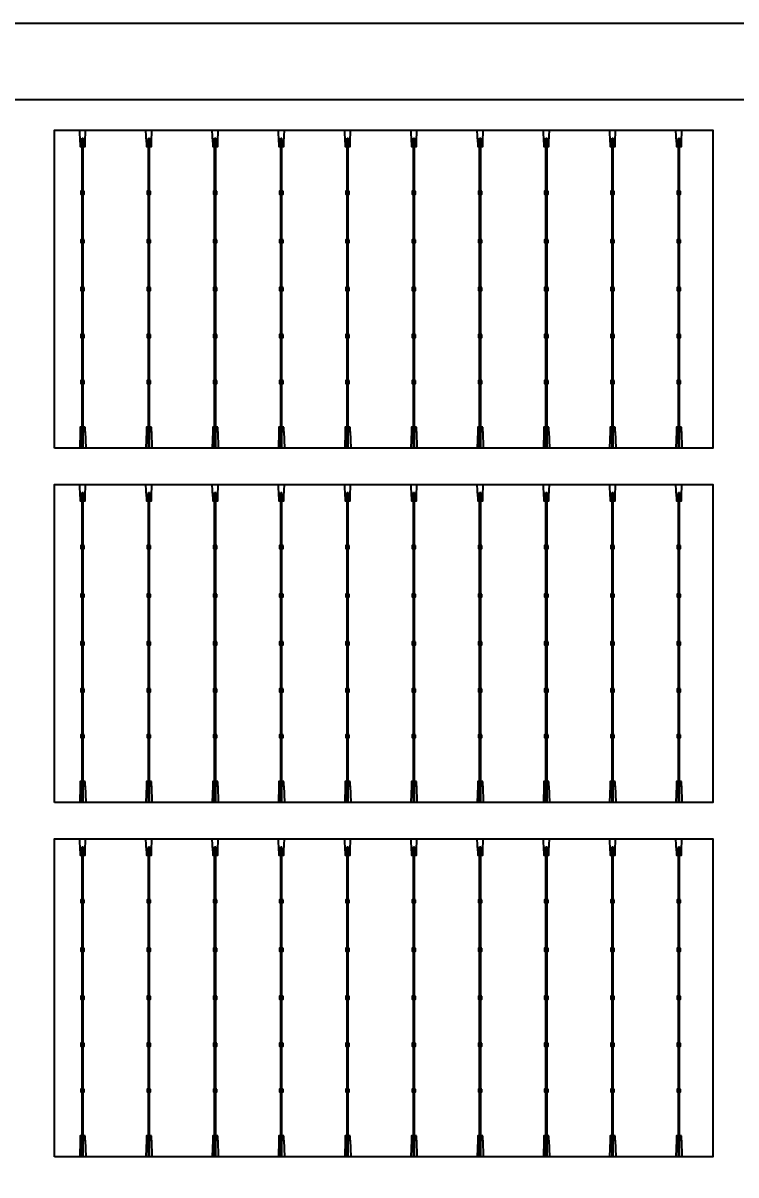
# Model space of a CAD drawing. Header units: millimetres. Extents: x 10297564 to 11610295, y -9287743 to -8409454.
# Drawn here: x 10426165 to 10428762, y -9077431 to -9073236 of the extents above; entities that cross this region are included whole.
import ezdxf

# ---------------------------------------------------------------- set-up
doc = ezdxf.new("R2010")
doc.units = ezdxf.units.MM
doc.header["$LTSCALE"] = 100
doc.layers.add('E1', color=1, linetype='Continuous')
doc.layers.add('Outline', color=5, linetype='Continuous', lineweight=25)
doc.styles.add('HL-S1', font='DotumChe.ttf')
doc.styles.add('MG', font='malgun.ttf')
doc.dimstyles.new('HL-100', dxfattribs={"dimscale": 100, "dimtxt": 3, "dimasz": 4, "dimexe": 2, "dimexo": 2, "dimgap": 1, "dimtad": 1, "dimdec": 0, "dimzin": 0, "dimlunit": 6, "dimtxsty": 'HL-S1', "dimblk": 'DOTSMALL', "dimcen": 4, "dimdle": 2, "dimclrd": 256, "dimclre": 256, "dimclrt": 4, "dimazin": 0, "dimtfac": 1, "dimtdec": 0, "dimtix": 1, "dimtmove": 2, "dimatfit": 3, "dimldrblk": 'DOTSMALL', "dimfxl": 1.5, "dimtolj": 1, "dimtzin": 0, "dimlwd": -1, "dimlwe": -1, "dimarcsym": 0})

# ---------------------------------------------------------------- blocks, each defined once
blk = doc.blocks.new('*D75')
at = {"layer": 'defpoints', "color": 0, "transparency": 16777216}
for p in [(10439230.2, -9073249.8), (10439230.2, -9073249.8), (10423426.7, -9107604.7)]:
    blk.add_point(p, dxfattribs=at)
at = {"layer": 'E1', "color": 1, "transparency": 16777216}
for p, q in [((10439593.6, -9073417), (10439593.6, -9073417)), ((10423593.8, -9107241.3), (10439063, -9073613.2)), ((10423790.1, -9107771.8), (10423790.1, -9107771.8))]:
    blk.add_line(p, q, dxfattribs=at)
for points in [[(10439002.4, -9073585.4), (10439123.6, -9073641.1), (10439230.2, -9073249.8)], [(10423533.3, -9107213.4), (10423654.4, -9107269.1), (10423426.7, -9107604.7)]]:
    blk.add_solid(points, dxfattribs=at)
at = {"layer": 'E1', "color": 7, "transparency": 16777216, "insert": (10430911.1, -9090235.3), "char_height": 500, "attachment_point": 5, "rotation": 65.2972, "style": 'MG'}
blk.add_mtext('\\A1;2711.1', dxfattribs=at)
blk = doc.blocks.new('_DotSmall')
at = {"color": 0, "linetype": 'ByBlock', "const_width": 0.5}
blk.add_lwpolyline([(-0.0625, 0, 1), (0.0625, 0, 1)], format="xyb", close=True, dxfattribs=at)

msp = doc.modelspace()

# ---------------------------------------------------------------- hatches: boundary and pattern name
at = {"true_color": 0x939598}
h = msp.add_hatch(color=252, dxfattribs=at)
h.dxf.hatch_style = 1
h.paths.add_polyline_path([(10426380.4, -9074784.1), (10426384.4, -9074784.1), (10426384.4, -9073655.7), (10426380.4, -9073655.7)])
h = msp.add_hatch(color=252, dxfattribs=at)
h.dxf.hatch_style = 1
h.paths.add_polyline_path([(10426621.7, -9074784.1), (10426625.7, -9074784.1), (10426625.7, -9073655.7), (10426621.7, -9073655.7)])
h = msp.add_hatch(color=252, dxfattribs=at)
h.dxf.hatch_style = 1
h.paths.add_polyline_path([(10426863, -9074784.1), (10426867, -9074784.1), (10426867, -9073655.7), (10426863, -9073655.7)])
h = msp.add_hatch(color=252, dxfattribs=at)
h.dxf.hatch_style = 1
h.paths.add_polyline_path([(10427104.3, -9074784.1), (10427108.3, -9074784.1), (10427108.3, -9073655.7), (10427104.3, -9073655.7)])
h = msp.add_hatch(color=252, dxfattribs=at)
h.dxf.hatch_style = 1
h.paths.add_polyline_path([(10427345.6, -9074784.1), (10427349.6, -9074784.1), (10427349.6, -9073655.7), (10427345.6, -9073655.7)])
h = msp.add_hatch(color=252, dxfattribs=at)
h.dxf.hatch_style = 1
h.paths.add_polyline_path([(10427586.9, -9074784.1), (10427590.9, -9074784.1), (10427590.9, -9073655.7), (10427586.9, -9073655.7)])
h = msp.add_hatch(color=252, dxfattribs=at)
h.dxf.hatch_style = 1
h.paths.add_polyline_path([(10427828.2, -9074784.1), (10427832.2, -9074784.1), (10427832.2, -9073655.7), (10427828.2, -9073655.7)])
h = msp.add_hatch(color=252, dxfattribs=at)
h.dxf.hatch_style = 1
h.paths.add_polyline_path([(10428069.5, -9074784.1), (10428073.6, -9074784.1), (10428073.6, -9073655.7), (10428069.5, -9073655.7)])
h = msp.add_hatch(color=252, dxfattribs=at)
h.dxf.hatch_style = 1
h.paths.add_polyline_path([(10428310.8, -9074784.1), (10428314.9, -9074784.1), (10428314.9, -9073655.7), (10428310.8, -9073655.7)])
h = msp.add_hatch(color=252, dxfattribs=at)
h.dxf.hatch_style = 1
h.paths.add_polyline_path([(10428552.1, -9074784.1), (10428556.2, -9074784.1), (10428556.2, -9073655.7), (10428552.1, -9073655.7)])
h = msp.add_hatch(color=252, dxfattribs=at)
h.dxf.hatch_style = 1
h.paths.add_polyline_path([(10426380.4, -9076074.4), (10426384.4, -9076074.4), (10426384.4, -9074946), (10426380.4, -9074946)])
h = msp.add_hatch(color=252, dxfattribs=at)
h.dxf.hatch_style = 1
h.paths.add_polyline_path([(10426621.7, -9076074.4), (10426625.7, -9076074.4), (10426625.7, -9074946), (10426621.7, -9074946)])
h = msp.add_hatch(color=252, dxfattribs=at)
h.dxf.hatch_style = 1
h.paths.add_polyline_path([(10426863, -9076074.4), (10426867, -9076074.4), (10426867, -9074946), (10426863, -9074946)])
h = msp.add_hatch(color=252, dxfattribs=at)
h.dxf.hatch_style = 1
h.paths.add_polyline_path([(10427104.3, -9076074.4), (10427108.3, -9076074.4), (10427108.3, -9074946), (10427104.3, -9074946)])
h = msp.add_hatch(color=252, dxfattribs=at)
h.dxf.hatch_style = 1
h.paths.add_polyline_path([(10427345.6, -9076074.4), (10427349.6, -9076074.4), (10427349.6, -9074946), (10427345.6, -9074946)])
h = msp.add_hatch(color=252, dxfattribs=at)
h.dxf.hatch_style = 1
h.paths.add_polyline_path([(10427586.9, -9076074.4), (10427590.9, -9076074.4), (10427590.9, -9074946), (10427586.9, -9074946)])
h = msp.add_hatch(color=252, dxfattribs=at)
h.dxf.hatch_style = 1
h.paths.add_polyline_path([(10427828.2, -9076074.4), (10427832.2, -9076074.4), (10427832.2, -9074946), (10427828.2, -9074946)])
h = msp.add_hatch(color=252, dxfattribs=at)
h.dxf.hatch_style = 1
h.paths.add_polyline_path([(10428069.5, -9076074.4), (10428073.6, -9076074.4), (10428073.6, -9074946), (10428069.5, -9074946)])
h = msp.add_hatch(color=252, dxfattribs=at)
h.dxf.hatch_style = 1
h.paths.add_polyline_path([(10428310.8, -9076074.4), (10428314.9, -9076074.4), (10428314.9, -9074946), (10428310.8, -9074946)])
h = msp.add_hatch(color=252, dxfattribs=at)
h.dxf.hatch_style = 1
h.paths.add_polyline_path([(10428552.1, -9076074.4), (10428556.2, -9076074.4), (10428556.2, -9074946), (10428552.1, -9074946)])
h = msp.add_hatch(color=252, dxfattribs=at)
h.dxf.hatch_style = 1
h.paths.add_polyline_path([(10426380.4, -9077364.6), (10426384.4, -9077364.6), (10426384.4, -9076236.2), (10426380.4, -9076236.2)])
h = msp.add_hatch(color=252, dxfattribs=at)
h.dxf.hatch_style = 1
h.paths.add_polyline_path([(10426621.7, -9077364.6), (10426625.7, -9077364.6), (10426625.7, -9076236.2), (10426621.7, -9076236.2)])
h = msp.add_hatch(color=252, dxfattribs=at)
h.dxf.hatch_style = 1
h.paths.add_polyline_path([(10426863, -9077364.6), (10426867, -9077364.6), (10426867, -9076236.2), (10426863, -9076236.2)])
h = msp.add_hatch(color=252, dxfattribs=at)
h.dxf.hatch_style = 1
h.paths.add_polyline_path([(10427104.3, -9077364.6), (10427108.3, -9077364.6), (10427108.3, -9076236.2), (10427104.3, -9076236.2)])
h = msp.add_hatch(color=252, dxfattribs=at)
h.dxf.hatch_style = 1
h.paths.add_polyline_path([(10427345.6, -9077364.6), (10427349.6, -9077364.6), (10427349.6, -9076236.2), (10427345.6, -9076236.2)])
h = msp.add_hatch(color=252, dxfattribs=at)
h.dxf.hatch_style = 1
h.paths.add_polyline_path([(10427586.9, -9077364.6), (10427590.9, -9077364.6), (10427590.9, -9076236.2), (10427586.9, -9076236.2)])
h = msp.add_hatch(color=252, dxfattribs=at)
h.dxf.hatch_style = 1
h.paths.add_polyline_path([(10427828.2, -9077364.6), (10427832.2, -9077364.6), (10427832.2, -9076236.2), (10427828.2, -9076236.2)])
h = msp.add_hatch(color=252, dxfattribs=at)
h.dxf.hatch_style = 1
h.paths.add_polyline_path([(10428069.5, -9077364.6), (10428073.6, -9077364.6), (10428073.6, -9076236.2), (10428069.5, -9076236.2)])
h = msp.add_hatch(color=252, dxfattribs=at)
h.dxf.hatch_style = 1
h.paths.add_polyline_path([(10428310.8, -9077364.6), (10428314.9, -9077364.6), (10428314.9, -9076236.2), (10428310.8, -9076236.2)])
h = msp.add_hatch(color=252, dxfattribs=at)
h.dxf.hatch_style = 1
h.paths.add_polyline_path([(10428552.1, -9077364.6), (10428556.2, -9077364.6), (10428556.2, -9076236.2), (10428552.1, -9076236.2)])

# ---------------------------------------------------------------- linework, layer by layer
for p, q in [((10423426.7, -9073235.9), (10439230.2, -9073235.9)), ((10423705.6, -9073514.9), (10438951.2, -9073514.9)), ((10426373.3, -9073669.7), (10426371.6, -9073626.4)), ((10426391.5, -9073669.7), (10426393.1, -9073626.4)), ((10426614.6, -9073669.7), (10426612.9, -9073626.4)), ((10426632.8, -9073669.7), (10426634.4, -9073626.4)), ((10426855.9, -9073669.7), (10426854.2, -9073626.4)), ((10426874.1, -9073669.7), (10426875.8, -9073626.4)), ((10427097.2, -9073669.7), (10427095.5, -9073626.4)), ((10427115.4, -9073669.7), (10427117.1, -9073626.4)), ((10427338.5, -9073669.7), (10427336.9, -9073626.4)), ((10427356.7, -9073669.7), (10427358.4, -9073626.4)), ((10427579.9, -9073669.7), (10427578.2, -9073626.4)), ((10427598, -9073669.7), (10427599.7, -9073626.4)), ((10427821.2, -9073669.7), (10427819.5, -9073626.4)), ((10427839.3, -9073669.7), (10427841, -9073626.4)), ((10428062.5, -9073669.7), (10428060.8, -9073626.4)), ((10428080.6, -9073669.7), (10428082.3, -9073626.4)), ((10428303.8, -9073669.7), (10428302.1, -9073626.4)), ((10428321.9, -9073669.7), (10428323.6, -9073626.4)), ((10428545.1, -9073669.7), (10428543.4, -9073626.4)), ((10428563.2, -9073669.7), (10428564.9, -9073626.4)), ((10426380.4, -9074784.1), (10426380.4, -9073655.7)), ((10426380.4, -9073655.7), (10426384.4, -9073655.7)), ((10426384.4, -9074784.1), (10426384.4, -9073655.7)), ((10426621.7, -9074784.1), (10426621.7, -9073655.7)), ((10426621.7, -9073655.7), (10426625.7, -9073655.7)), ((10426625.7, -9074784.1), (10426625.7, -9073655.7)), ((10426863, -9074784.1), (10426863, -9073655.7)), ((10426863, -9073655.7), (10426867, -9073655.7)), ((10426867, -9074784.1), (10426867, -9073655.7)), ((10427104.3, -9074784.1), (10427104.3, -9073655.7)), ((10427104.3, -9073655.7), (10427108.3, -9073655.7)), ((10427108.3, -9074784.1), (10427108.3, -9073655.7)), ((10427345.6, -9074784.1), (10427345.6, -9073655.7)), ((10427345.6, -9073655.7), (10427349.6, -9073655.7)), ((10427349.6, -9074784.1), (10427349.6, -9073655.7)), ((10427586.9, -9074784.1), (10427586.9, -9073655.7)), ((10427586.9, -9073655.7), (10427590.9, -9073655.7)), ((10427590.9, -9074784.1), (10427590.9, -9073655.7)), ((10427828.2, -9074784.1), (10427828.2, -9073655.7)), ((10427828.2, -9073655.7), (10427832.2, -9073655.7)), ((10427832.2, -9074784.1), (10427832.2, -9073655.7)), ((10428069.5, -9074784.1), (10428069.5, -9073655.7)), ((10428069.5, -9073655.7), (10428073.6, -9073655.7)), ((10428073.6, -9074784.1), (10428073.6, -9073655.7)), ((10428310.8, -9074784.1), (10428310.8, -9073655.7)), ((10428310.8, -9073655.7), (10428314.9, -9073655.7)), ((10428314.9, -9074784.1), (10428314.9, -9073655.7)), ((10428552.1, -9074784.1), (10428552.1, -9073655.7)), ((10428552.1, -9073655.7), (10428556.2, -9073655.7)), ((10428556.2, -9074784.1), (10428556.2, -9073655.7)), ((10426382, -9073848.2), (10426382, -9073685.7)), ((10426382.8, -9073848.2), (10426382.8, -9073685.7)), ((10426623.3, -9073848.2), (10426623.3, -9073685.7)), ((10426624.1, -9073848.2), (10426624.1, -9073685.7)), ((10426864.6, -9073848.2), (10426864.6, -9073685.7)), ((10426865.4, -9073848.2), (10426865.4, -9073685.7)), ((10427105.9, -9073848.2), (10427105.9, -9073685.7)), ((10427106.7, -9073848.2), (10427106.7, -9073685.7)), ((10427347.2, -9073848.2), (10427347.2, -9073685.7)), ((10427348, -9073848.2), (10427348, -9073685.7)), ((10427588.5, -9073848.2), (10427588.5, -9073685.7)), ((10427589.3, -9073848.2), (10427589.3, -9073685.7)), ((10427829.8, -9073848.2), (10427829.8, -9073685.7)), ((10427830.6, -9073848.2), (10427830.6, -9073685.7)), ((10428071.1, -9073848.2), (10428071.1, -9073685.7)), ((10428071.9, -9073848.2), (10428071.9, -9073685.7)), ((10428312.4, -9073848.2), (10428312.4, -9073685.7)), ((10428313.3, -9073848.2), (10428313.3, -9073685.7)), ((10428553.7, -9073848.2), (10428553.7, -9073685.7)), ((10428554.6, -9073848.2), (10428554.6, -9073685.7)), ((10426382, -9074199.2), (10426382, -9073858.7)), ((10426382.8, -9074199.2), (10426382.8, -9073858.7)), ((10426623.3, -9074199.2), (10426623.3, -9073858.7)), ((10426624.1, -9074199.2), (10426624.1, -9073858.7)), ((10426864.6, -9074199.2), (10426864.6, -9073858.7)), ((10426865.4, -9074199.2), (10426865.4, -9073858.7)), ((10427105.9, -9074199.2), (10427105.9, -9073858.7)), ((10427106.7, -9074199.2), (10427106.7, -9073858.7)), ((10427347.2, -9074199.2), (10427347.2, -9073858.7)), ((10427348, -9074199.2), (10427348, -9073858.7)), ((10427588.5, -9074199.2), (10427588.5, -9073858.7)), ((10427589.3, -9074199.2), (10427589.3, -9073858.7)), ((10427829.8, -9074199.2), (10427829.8, -9073858.7)), ((10427830.6, -9074199.2), (10427830.6, -9073858.7)), ((10428071.1, -9074199.2), (10428071.1, -9073858.7)), ((10428071.9, -9074199.2), (10428071.9, -9073858.7)), ((10428312.4, -9074199.2), (10428312.4, -9073858.7)), ((10428313.3, -9074199.2), (10428313.3, -9073858.7)), ((10428553.7, -9074025.1), (10428553.7, -9073858.7)), ((10428554.6, -9074025.1), (10428554.6, -9073858.7)), ((10428553.7, -9074199.2), (10428553.7, -9074035.6)), ((10428554.6, -9074199.2), (10428554.6, -9074035.6)), ((10426382, -9074723.2), (10426382, -9074209.6)), ((10426382.8, -9074723.2), (10426382.8, -9074209.6)), ((10426623.3, -9074723.2), (10426623.3, -9074209.6)), ((10426624.1, -9074723.2), (10426624.1, -9074209.6)), ((10426864.6, -9074723.2), (10426864.6, -9074209.6)), ((10426865.4, -9074723.2), (10426865.4, -9074209.6)), ((10427105.9, -9074723.2), (10427105.9, -9074209.6)), ((10427106.7, -9074723.2), (10427106.7, -9074209.6)), ((10427347.2, -9074723.2), (10427347.2, -9074209.6)), ((10427348, -9074723.2), (10427348, -9074209.6)), ((10427588.5, -9074723.2), (10427588.5, -9074209.6)), ((10427589.3, -9074723.2), (10427589.3, -9074209.6)), ((10427829.8, -9074723.2), (10427829.8, -9074209.6)), ((10427830.6, -9074723.2), (10427830.6, -9074209.6)), ((10428071.1, -9074723.2), (10428071.1, -9074209.6)), ((10428071.9, -9074723.2), (10428071.9, -9074209.6)), ((10428312.4, -9074370.5), (10428312.4, -9074209.6)), ((10428313.3, -9074370.5), (10428313.3, -9074209.6)), ((10428553.7, -9074370.5), (10428553.7, -9074209.6)), ((10428554.6, -9074370.5), (10428554.6, -9074209.6)), ((10428312.4, -9074723.2), (10428312.4, -9074380.9)), ((10428313.3, -9074723.2), (10428313.3, -9074380.9)), ((10428553.7, -9074723.2), (10428553.7, -9074380.9)), ((10428554.6, -9074723.2), (10428554.6, -9074380.9)), ((10426373.3, -9074723.9), (10426371.4, -9074784.1)), ((10426391.5, -9074723.9), (10426393.4, -9074784.1)), ((10426614.6, -9074723.9), (10426612.7, -9074784.1)), ((10426632.8, -9074723.9), (10426634.7, -9074784.1)), ((10426855.9, -9074723.9), (10426854, -9074784.1)), ((10426874.1, -9074723.9), (10426876, -9074784.1)), ((10427097.2, -9074723.9), (10427095.3, -9074784.1)), ((10427115.4, -9074723.9), (10427117.3, -9074784.1)), ((10427338.5, -9074723.9), (10427336.6, -9074784.1)), ((10427356.7, -9074723.9), (10427358.6, -9074784.1)), ((10427579.9, -9074723.9), (10427577.9, -9074784.1)), ((10427598, -9074723.9), (10427599.9, -9074784.1)), ((10427821.2, -9074723.9), (10427819.2, -9074784.1)), ((10427839.3, -9074723.9), (10427841.3, -9074784.1)), ((10428062.5, -9074723.9), (10428060.5, -9074784.1)), ((10428080.6, -9074723.9), (10428082.6, -9074784.1)), ((10428303.8, -9074723.9), (10428301.8, -9074784.1)), ((10428321.9, -9074723.9), (10428323.9, -9074784.1)), ((10428545.1, -9074723.9), (10428543.1, -9074784.1)), ((10428563.2, -9074723.9), (10428565.2, -9074784.1)), ((10426373.3, -9074959.9), (10426371.6, -9074916.6)), ((10426391.5, -9074959.9), (10426393.1, -9074916.6)), ((10426614.6, -9074959.9), (10426612.9, -9074916.6)), ((10426632.8, -9074959.9), (10426634.4, -9074916.6)), ((10426855.9, -9074959.9), (10426854.2, -9074916.6)), ((10426874.1, -9074959.9), (10426875.8, -9074916.6)), ((10427097.2, -9074959.9), (10427095.5, -9074916.6)), ((10427115.4, -9074959.9), (10427117.1, -9074916.6)), ((10427338.5, -9074959.9), (10427336.9, -9074916.6)), ((10427356.7, -9074959.9), (10427358.4, -9074916.6)), ((10427579.9, -9074959.9), (10427578.2, -9074916.6)), ((10427598, -9074959.9), (10427599.7, -9074916.6)), ((10427821.2, -9074959.9), (10427819.5, -9074916.6)), ((10427839.3, -9074959.9), (10427841, -9074916.6)), ((10428062.5, -9074959.9), (10428060.8, -9074916.6)), ((10428080.6, -9074959.9), (10428082.3, -9074916.6)), ((10428303.8, -9074959.9), (10428302.1, -9074916.6)), ((10428321.9, -9074959.9), (10428323.6, -9074916.6)), ((10428545.1, -9074959.9), (10428543.4, -9074916.6)), ((10428563.2, -9074959.9), (10428564.9, -9074916.6)), ((10426380.4, -9076074.4), (10426380.4, -9074946)), ((10426380.4, -9074946), (10426384.4, -9074946)), ((10426382, -9075138.5), (10426382, -9074976)), ((10426382.8, -9075138.5), (10426382.8, -9074976)), ((10426384.4, -9076074.4), (10426384.4, -9074946)), ((10426621.7, -9076074.4), (10426621.7, -9074946)), ((10426621.7, -9074946), (10426625.7, -9074946)), ((10426623.3, -9075138.5), (10426623.3, -9074976)), ((10426624.1, -9075138.5), (10426624.1, -9074976)), ((10426625.7, -9076074.4), (10426625.7, -9074946)), ((10426863, -9076074.4), (10426863, -9074946)), ((10426863, -9074946), (10426867, -9074946)), ((10426864.6, -9075138.5), (10426864.6, -9074976)), ((10426865.4, -9075138.5), (10426865.4, -9074976)), ((10426867, -9076074.4), (10426867, -9074946)), ((10427104.3, -9076074.4), (10427104.3, -9074946)), ((10427104.3, -9074946), (10427108.3, -9074946)), ((10427105.9, -9075138.5), (10427105.9, -9074976)), ((10427106.7, -9075138.5), (10427106.7, -9074976)), ((10427108.3, -9076074.4), (10427108.3, -9074946)), ((10427345.6, -9076074.4), (10427345.6, -9074946)), ((10427345.6, -9074946), (10427349.6, -9074946)), ((10427347.2, -9075138.5), (10427347.2, -9074976)), ((10427348, -9075138.5), (10427348, -9074976)), ((10427349.6, -9076074.4), (10427349.6, -9074946)), ((10427586.9, -9076074.4), (10427586.9, -9074946)), ((10427586.9, -9074946), (10427590.9, -9074946)), ((10427588.5, -9075138.5), (10427588.5, -9074976)), ((10427589.3, -9075138.5), (10427589.3, -9074976)), ((10427590.9, -9076074.4), (10427590.9, -9074946)), ((10427828.2, -9076074.4), (10427828.2, -9074946)), ((10427828.2, -9074946), (10427832.2, -9074946)), ((10427829.8, -9075138.5), (10427829.8, -9074976)), ((10427830.6, -9075138.5), (10427830.6, -9074976)), ((10427832.2, -9076074.4), (10427832.2, -9074946)), ((10428069.5, -9076074.4), (10428069.5, -9074946)), ((10428069.5, -9074946), (10428073.6, -9074946)), ((10428071.1, -9075138.5), (10428071.1, -9074976)), ((10428071.9, -9075138.5), (10428071.9, -9074976)), ((10428073.6, -9076074.4), (10428073.6, -9074946)), ((10428310.8, -9076074.4), (10428310.8, -9074946)), ((10428310.8, -9074946), (10428314.9, -9074946)), ((10428312.4, -9075138.5), (10428312.4, -9074976)), ((10428313.3, -9075138.5), (10428313.3, -9074976)), ((10428314.9, -9076074.4), (10428314.9, -9074946)), ((10428552.1, -9076074.4), (10428552.1, -9074946)), ((10428552.1, -9074946), (10428556.2, -9074946)), ((10428553.7, -9075138.5), (10428553.7, -9074976)), ((10428554.6, -9075138.5), (10428554.6, -9074976)), ((10428556.2, -9076074.4), (10428556.2, -9074946)), ((10426382, -9075489.4), (10426382, -9075148.9)), ((10426382.8, -9075489.4), (10426382.8, -9075148.9)), ((10426623.3, -9075489.4), (10426623.3, -9075148.9)), ((10426624.1, -9075489.4), (10426624.1, -9075148.9)), ((10426864.6, -9075489.4), (10426864.6, -9075148.9)), ((10426865.4, -9075489.4), (10426865.4, -9075148.9)), ((10427105.9, -9075489.4), (10427105.9, -9075148.9)), ((10427106.7, -9075489.4), (10427106.7, -9075148.9)), ((10427347.2, -9075489.4), (10427347.2, -9075148.9)), ((10427348, -9075489.4), (10427348, -9075148.9)), ((10427588.5, -9075489.4), (10427588.5, -9075148.9)), ((10427589.3, -9075489.4), (10427589.3, -9075148.9)), ((10427829.8, -9075489.4), (10427829.8, -9075148.9)), ((10427830.6, -9075489.4), (10427830.6, -9075148.9)), ((10428071.1, -9075489.4), (10428071.1, -9075148.9)), ((10428071.9, -9075489.4), (10428071.9, -9075148.9)), ((10428312.4, -9075489.4), (10428312.4, -9075148.9)), ((10428313.3, -9075489.4), (10428313.3, -9075148.9)), ((10428553.7, -9075315.3), (10428553.7, -9075148.9)), ((10428554.6, -9075315.3), (10428554.6, -9075148.9)), ((10428553.7, -9075489.4), (10428553.7, -9075325.8)), ((10428554.6, -9075489.4), (10428554.6, -9075325.8)), ((10426382, -9076013.4), (10426382, -9075499.9)), ((10426382.8, -9076013.4), (10426382.8, -9075499.9)), ((10426623.3, -9076013.4), (10426623.3, -9075499.9)), ((10426624.1, -9076013.4), (10426624.1, -9075499.9)), ((10426864.6, -9076013.4), (10426864.6, -9075499.9)), ((10426865.4, -9076013.4), (10426865.4, -9075499.9)), ((10427105.9, -9076013.4), (10427105.9, -9075499.9)), ((10427106.7, -9076013.4), (10427106.7, -9075499.9)), ((10427347.2, -9076013.4), (10427347.2, -9075499.9)), ((10427348, -9076013.4), (10427348, -9075499.9)), ((10427588.5, -9076013.4), (10427588.5, -9075499.9)), ((10427589.3, -9076013.4), (10427589.3, -9075499.9)), ((10427829.8, -9076013.4), (10427829.8, -9075499.9)), ((10427830.6, -9076013.4), (10427830.6, -9075499.9)), ((10428071.1, -9076013.4), (10428071.1, -9075499.9)), ((10428071.9, -9076013.4), (10428071.9, -9075499.9)), ((10428312.4, -9075660.7), (10428312.4, -9075499.9)), ((10428313.3, -9075660.7), (10428313.3, -9075499.9)), ((10428553.7, -9075660.7), (10428553.7, -9075499.9)), ((10428554.6, -9075660.7), (10428554.6, -9075499.9)), ((10428312.4, -9076013.4), (10428312.4, -9075671.1)), ((10428313.3, -9076013.4), (10428313.3, -9075671.1)), ((10428553.7, -9076013.4), (10428553.7, -9075671.1)), ((10428554.6, -9076013.4), (10428554.6, -9075671.1)), ((10426373.3, -9076014.1), (10426371.4, -9076074.4)), ((10426391.5, -9076014.1), (10426393.4, -9076074.4)), ((10426614.6, -9076014.1), (10426612.7, -9076074.4)), ((10426632.8, -9076014.1), (10426634.7, -9076074.4)), ((10426855.9, -9076014.1), (10426854, -9076074.4)), ((10426874.1, -9076014.1), (10426876, -9076074.4)), ((10427097.2, -9076014.1), (10427095.3, -9076074.4)), ((10427115.4, -9076014.1), (10427117.3, -9076074.4)), ((10427338.5, -9076014.1), (10427336.6, -9076074.4)), ((10427356.7, -9076014.1), (10427358.6, -9076074.4)), ((10427579.9, -9076014.1), (10427577.9, -9076074.4)), ((10427598, -9076014.1), (10427599.9, -9076074.4)), ((10427821.2, -9076014.1), (10427819.2, -9076074.4)), ((10427839.3, -9076014.1), (10427841.3, -9076074.4)), ((10428062.5, -9076014.1), (10428060.5, -9076074.4)), ((10428080.6, -9076014.1), (10428082.6, -9076074.4)), ((10428303.8, -9076014.1), (10428301.8, -9076074.4)), ((10428321.9, -9076014.1), (10428323.9, -9076074.4)), ((10428545.1, -9076014.1), (10428543.1, -9076074.4)), ((10428563.2, -9076014.1), (10428565.2, -9076074.4)), ((10426373.3, -9076250.1), (10426371.6, -9076206.9)), ((10426380.4, -9077364.6), (10426380.4, -9076236.2)), ((10426380.4, -9076236.2), (10426384.4, -9076236.2)), ((10426384.4, -9077364.6), (10426384.4, -9076236.2)), ((10426391.5, -9076250.1), (10426393.1, -9076206.9)), ((10426614.6, -9076250.1), (10426612.9, -9076206.9)), ((10426621.7, -9077364.6), (10426621.7, -9076236.2)), ((10426621.7, -9076236.2), (10426625.7, -9076236.2)), ((10426625.7, -9077364.6), (10426625.7, -9076236.2)), ((10426632.8, -9076250.1), (10426634.4, -9076206.9)), ((10426855.9, -9076250.1), (10426854.2, -9076206.9)), ((10426863, -9077364.6), (10426863, -9076236.2)), ((10426863, -9076236.2), (10426867, -9076236.2)), ((10426867, -9077364.6), (10426867, -9076236.2)), ((10426874.1, -9076250.1), (10426875.8, -9076206.9)), ((10427097.2, -9076250.1), (10427095.5, -9076206.9)), ((10427104.3, -9077364.6), (10427104.3, -9076236.2)), ((10427104.3, -9076236.2), (10427108.3, -9076236.2)), ((10427108.3, -9077364.6), (10427108.3, -9076236.2)), ((10427115.4, -9076250.1), (10427117.1, -9076206.9)), ((10427338.5, -9076250.1), (10427336.9, -9076206.9)), ((10427345.6, -9077364.6), (10427345.6, -9076236.2)), ((10427345.6, -9076236.2), (10427349.6, -9076236.2)), ((10427349.6, -9077364.6), (10427349.6, -9076236.2)), ((10427356.7, -9076250.1), (10427358.4, -9076206.9)), ((10427579.9, -9076250.1), (10427578.2, -9076206.9)), ((10427586.9, -9077364.6), (10427586.9, -9076236.2)), ((10427586.9, -9076236.2), (10427590.9, -9076236.2)), ((10427590.9, -9077364.6), (10427590.9, -9076236.2)), ((10427598, -9076250.1), (10427599.7, -9076206.9)), ((10427821.2, -9076250.1), (10427819.5, -9076206.9)), ((10427828.2, -9077364.6), (10427828.2, -9076236.2)), ((10427828.2, -9076236.2), (10427832.2, -9076236.2)), ((10427832.2, -9077364.6), (10427832.2, -9076236.2)), ((10427839.3, -9076250.1), (10427841, -9076206.9)), ((10428062.5, -9076250.1), (10428060.8, -9076206.9)), ((10428069.5, -9077364.6), (10428069.5, -9076236.2)), ((10428069.5, -9076236.2), (10428073.6, -9076236.2)), ((10428073.6, -9077364.6), (10428073.6, -9076236.2)), ((10428080.6, -9076250.1), (10428082.3, -9076206.9)), ((10428303.8, -9076250.1), (10428302.1, -9076206.9)), ((10428310.8, -9077364.6), (10428310.8, -9076236.2)), ((10428310.8, -9076236.2), (10428314.9, -9076236.2)), ((10428314.9, -9077364.6), (10428314.9, -9076236.2)), ((10428321.9, -9076250.1), (10428323.6, -9076206.9)), ((10428545.1, -9076250.1), (10428543.4, -9076206.9)), ((10428552.1, -9077364.6), (10428552.1, -9076236.2)), ((10428552.1, -9076236.2), (10428556.2, -9076236.2)), ((10428556.2, -9077364.6), (10428556.2, -9076236.2)), ((10428563.2, -9076250.1), (10428564.9, -9076206.9)), ((10426382, -9076428.7), (10426382, -9076266.2)), ((10426382.8, -9076428.7), (10426382.8, -9076266.2)), ((10426623.3, -9076428.7), (10426623.3, -9076266.2)), ((10426624.1, -9076428.7), (10426624.1, -9076266.2)), ((10426864.6, -9076428.7), (10426864.6, -9076266.2)), ((10426865.4, -9076428.7), (10426865.4, -9076266.2)), ((10427105.9, -9076428.7), (10427105.9, -9076266.2)), ((10427106.7, -9076428.7), (10427106.7, -9076266.2)), ((10427347.2, -9076428.7), (10427347.2, -9076266.2)), ((10427348, -9076428.7), (10427348, -9076266.2)), ((10427588.5, -9076428.7), (10427588.5, -9076266.2)), ((10427589.3, -9076428.7), (10427589.3, -9076266.2)), ((10427829.8, -9076428.7), (10427829.8, -9076266.2)), ((10427830.6, -9076428.7), (10427830.6, -9076266.2)), ((10428071.1, -9076428.7), (10428071.1, -9076266.2)), ((10428071.9, -9076428.7), (10428071.9, -9076266.2)), ((10428312.4, -9076428.7), (10428312.4, -9076266.2)), ((10428313.3, -9076428.7), (10428313.3, -9076266.2)), ((10428553.7, -9076428.7), (10428553.7, -9076266.2)), ((10428554.6, -9076428.7), (10428554.6, -9076266.2)), ((10426382, -9076779.6), (10426382, -9076439.1)), ((10426382.8, -9076779.6), (10426382.8, -9076439.1)), ((10426623.3, -9076779.6), (10426623.3, -9076439.1)), ((10426624.1, -9076779.6), (10426624.1, -9076439.1)), ((10426864.6, -9076779.6), (10426864.6, -9076439.1)), ((10426865.4, -9076779.6), (10426865.4, -9076439.1)), ((10427105.9, -9076779.6), (10427105.9, -9076439.1)), ((10427106.7, -9076779.6), (10427106.7, -9076439.1)), ((10427347.2, -9076779.6), (10427347.2, -9076439.1)), ((10427348, -9076779.6), (10427348, -9076439.1)), ((10427588.5, -9076779.6), (10427588.5, -9076439.1)), ((10427589.3, -9076779.6), (10427589.3, -9076439.1)), ((10427829.8, -9076779.6), (10427829.8, -9076439.1)), ((10427830.6, -9076779.6), (10427830.6, -9076439.1)), ((10428071.1, -9076779.6), (10428071.1, -9076439.1)), ((10428071.9, -9076779.6), (10428071.9, -9076439.1)), ((10428312.4, -9076779.6), (10428312.4, -9076439.1)), ((10428313.3, -9076779.6), (10428313.3, -9076439.1)), ((10428553.7, -9076605.5), (10428553.7, -9076439.1)), ((10428554.6, -9076605.5), (10428554.6, -9076439.1)), ((10428553.7, -9076779.6), (10428553.7, -9076616)), ((10428554.6, -9076779.6), (10428554.6, -9076616)), ((10426382, -9077303.7), (10426382, -9076790.1)), ((10426382.8, -9077303.7), (10426382.8, -9076790.1)), ((10426623.3, -9077303.7), (10426623.3, -9076790.1)), ((10426624.1, -9077303.7), (10426624.1, -9076790.1)), ((10426864.6, -9077303.7), (10426864.6, -9076790.1)), ((10426865.4, -9077303.7), (10426865.4, -9076790.1)), ((10427105.9, -9077303.7), (10427105.9, -9076790.1)), ((10427106.7, -9077303.7), (10427106.7, -9076790.1)), ((10427347.2, -9077303.7), (10427347.2, -9076790.1)), ((10427348, -9077303.7), (10427348, -9076790.1)), ((10427588.5, -9077303.7), (10427588.5, -9076790.1)), ((10427589.3, -9077303.7), (10427589.3, -9076790.1)), ((10427829.8, -9077303.7), (10427829.8, -9076790.1)), ((10427830.6, -9077303.7), (10427830.6, -9076790.1)), ((10428071.1, -9077303.7), (10428071.1, -9076790.1)), ((10428071.9, -9077303.7), (10428071.9, -9076790.1)), ((10428312.4, -9076950.9), (10428312.4, -9076790.1)), ((10428313.3, -9076950.9), (10428313.3, -9076790.1)), ((10428553.7, -9076950.9), (10428553.7, -9076790.1)), ((10428554.6, -9076950.9), (10428554.6, -9076790.1)), ((10428312.4, -9077303.7), (10428312.4, -9076961.4)), ((10428313.3, -9077303.7), (10428313.3, -9076961.4)), ((10428553.7, -9077303.7), (10428553.7, -9076961.4)), ((10428554.6, -9077303.7), (10428554.6, -9076961.4)), ((10426373.3, -9077304.4), (10426371.4, -9077364.6)), ((10426391.5, -9077304.4), (10426393.4, -9077364.6)), ((10426614.6, -9077304.4), (10426612.7, -9077364.6)), ((10426632.8, -9077304.4), (10426634.7, -9077364.6)), ((10426855.9, -9077304.4), (10426854, -9077364.6)), ((10426874.1, -9077304.4), (10426876, -9077364.6)), ((10427097.2, -9077304.4), (10427095.3, -9077364.6)), ((10427115.4, -9077304.4), (10427117.3, -9077364.6)), ((10427338.5, -9077304.4), (10427336.6, -9077364.6)), ((10427356.7, -9077304.4), (10427358.6, -9077364.6)), ((10427579.9, -9077304.4), (10427577.9, -9077364.6)), ((10427598, -9077304.4), (10427599.9, -9077364.6)), ((10427821.2, -9077304.4), (10427819.2, -9077364.6)), ((10427839.3, -9077304.4), (10427841.3, -9077364.6)), ((10428062.5, -9077304.4), (10428060.5, -9077364.6)), ((10428080.6, -9077304.4), (10428082.6, -9077364.6)), ((10428303.8, -9077304.4), (10428301.8, -9077364.6)), ((10428321.9, -9077304.4), (10428323.9, -9077364.6)), ((10428545.1, -9077304.4), (10428543.1, -9077364.6)), ((10428563.2, -9077304.4), (10428565.2, -9077364.6))]:
    msp.add_line(p, q)
at = {"color": 4}
for points in [[(10426391.5, -9073669.7), (10426373.3, -9073669.7), (10426373.3, -9073685.7), (10426391.5, -9073685.7)], [(10426632.8, -9073669.7), (10426614.6, -9073669.7), (10426614.6, -9073685.7), (10426632.8, -9073685.7)], [(10426874.1, -9073669.7), (10426855.9, -9073669.7), (10426855.9, -9073685.7), (10426874.1, -9073685.7)], [(10427115.4, -9073669.7), (10427097.2, -9073669.7), (10427097.2, -9073685.7), (10427115.4, -9073685.7)], [(10427356.7, -9073669.7), (10427338.5, -9073669.7), (10427338.5, -9073685.7), (10427356.7, -9073685.7)], [(10427598, -9073669.7), (10427579.9, -9073669.7), (10427579.9, -9073685.7), (10427598, -9073685.7)], [(10427839.3, -9073669.7), (10427821.2, -9073669.7), (10427821.2, -9073685.7), (10427839.3, -9073685.7)], [(10428080.6, -9073669.7), (10428062.5, -9073669.7), (10428062.5, -9073685.7), (10428080.6, -9073685.7)], [(10428321.9, -9073669.7), (10428303.8, -9073669.7), (10428303.8, -9073685.7), (10428321.9, -9073685.7)], [(10428563.2, -9073669.7), (10428545.1, -9073669.7), (10428545.1, -9073685.7), (10428563.2, -9073685.7)], [(10426388.3, -9073848.2), (10426375.8, -9073848.2), (10426375.8, -9073858.7), (10426388.3, -9073858.7)], [(10426629.6, -9073848.2), (10426617.1, -9073848.2), (10426617.1, -9073858.7), (10426629.6, -9073858.7)], [(10426870.9, -9073848.2), (10426858.4, -9073848.2), (10426858.4, -9073858.7), (10426870.9, -9073858.7)], [(10427112.2, -9073848.2), (10427099.7, -9073848.2), (10427099.7, -9073858.7), (10427112.2, -9073858.7)], [(10427353.5, -9073848.2), (10427341, -9073848.2), (10427341, -9073858.7), (10427353.5, -9073858.7)], [(10427594.8, -9073848.2), (10427582.3, -9073848.2), (10427582.3, -9073858.7), (10427594.8, -9073858.7)], [(10427836.2, -9073848.2), (10427823.6, -9073848.2), (10427823.6, -9073858.7), (10427836.2, -9073858.7)], [(10428077.5, -9073848.2), (10428064.9, -9073848.2), (10428064.9, -9073858.7), (10428077.5, -9073858.7)], [(10428318.8, -9073848.2), (10428306.2, -9073848.2), (10428306.2, -9073858.7), (10428318.8, -9073858.7)], [(10428560.1, -9073848.2), (10428547.5, -9073848.2), (10428547.5, -9073858.7), (10428560.1, -9073858.7)], [(10426388.3, -9074025.1), (10426375.8, -9074025.1), (10426375.8, -9074035.6), (10426388.3, -9074035.6)], [(10426629.6, -9074025.1), (10426617.1, -9074025.1), (10426617.1, -9074035.6), (10426629.6, -9074035.6)], [(10426870.9, -9074025.1), (10426858.4, -9074025.1), (10426858.4, -9074035.6), (10426870.9, -9074035.6)], [(10427112.2, -9074025.1), (10427099.7, -9074025.1), (10427099.7, -9074035.6), (10427112.2, -9074035.6)], [(10427353.5, -9074025.1), (10427341, -9074025.1), (10427341, -9074035.6), (10427353.5, -9074035.6)], [(10427594.8, -9074025.1), (10427582.3, -9074025.1), (10427582.3, -9074035.6), (10427594.8, -9074035.6)], [(10427836.2, -9074025.1), (10427823.6, -9074025.1), (10427823.6, -9074035.6), (10427836.2, -9074035.6)], [(10428077.5, -9074025.1), (10428064.9, -9074025.1), (10428064.9, -9074035.6), (10428077.5, -9074035.6)], [(10428318.8, -9074025.1), (10428306.2, -9074025.1), (10428306.2, -9074035.6), (10428318.8, -9074035.6)], [(10428560.1, -9074025.1), (10428547.5, -9074025.1), (10428547.5, -9074035.6), (10428560.1, -9074035.6)], [(10426388.3, -9074199.2), (10426375.8, -9074199.2), (10426375.8, -9074209.6), (10426388.3, -9074209.6)], [(10426629.6, -9074199.2), (10426617.1, -9074199.2), (10426617.1, -9074209.6), (10426629.6, -9074209.6)], [(10426870.9, -9074199.2), (10426858.4, -9074199.2), (10426858.4, -9074209.6), (10426870.9, -9074209.6)], [(10427112.2, -9074199.2), (10427099.7, -9074199.2), (10427099.7, -9074209.6), (10427112.2, -9074209.6)], [(10427353.5, -9074199.2), (10427341, -9074199.2), (10427341, -9074209.6), (10427353.5, -9074209.6)], [(10427594.8, -9074199.2), (10427582.3, -9074199.2), (10427582.3, -9074209.6), (10427594.8, -9074209.6)], [(10427836.2, -9074199.2), (10427823.6, -9074199.2), (10427823.6, -9074209.6), (10427836.2, -9074209.6)], [(10428077.5, -9074199.2), (10428064.9, -9074199.2), (10428064.9, -9074209.6), (10428077.5, -9074209.6)], [(10428318.8, -9074199.2), (10428306.2, -9074199.2), (10428306.2, -9074209.6), (10428318.8, -9074209.6)], [(10428560.1, -9074199.2), (10428547.5, -9074199.2), (10428547.5, -9074209.6), (10428560.1, -9074209.6)], [(10426388.3, -9074370.5), (10426375.8, -9074370.5), (10426375.8, -9074380.9), (10426388.3, -9074380.9)], [(10426629.6, -9074370.5), (10426617.1, -9074370.5), (10426617.1, -9074380.9), (10426629.6, -9074380.9)], [(10426870.9, -9074370.5), (10426858.4, -9074370.5), (10426858.4, -9074380.9), (10426870.9, -9074380.9)], [(10427112.2, -9074370.5), (10427099.7, -9074370.5), (10427099.7, -9074380.9), (10427112.2, -9074380.9)], [(10427353.5, -9074370.5), (10427341, -9074370.5), (10427341, -9074380.9), (10427353.5, -9074380.9)], [(10427594.8, -9074370.5), (10427582.3, -9074370.5), (10427582.3, -9074380.9), (10427594.8, -9074380.9)], [(10427836.2, -9074370.5), (10427823.6, -9074370.5), (10427823.6, -9074380.9), (10427836.2, -9074380.9)], [(10428077.5, -9074370.5), (10428064.9, -9074370.5), (10428064.9, -9074380.9), (10428077.5, -9074380.9)], [(10428318.8, -9074370.5), (10428306.2, -9074370.5), (10428306.2, -9074380.9), (10428318.8, -9074380.9)], [(10428560.1, -9074370.5), (10428547.5, -9074370.5), (10428547.5, -9074380.9), (10428560.1, -9074380.9)], [(10426388.3, -9074537.6), (10426375.8, -9074537.6), (10426375.8, -9074548), (10426388.3, -9074548)], [(10426629.6, -9074537.6), (10426617.1, -9074537.6), (10426617.1, -9074548), (10426629.6, -9074548)], [(10426870.9, -9074537.6), (10426858.4, -9074537.6), (10426858.4, -9074548), (10426870.9, -9074548)], [(10427112.2, -9074537.6), (10427099.7, -9074537.6), (10427099.7, -9074548), (10427112.2, -9074548)], [(10427353.5, -9074537.6), (10427341, -9074537.6), (10427341, -9074548), (10427353.5, -9074548)], [(10427594.8, -9074537.6), (10427582.3, -9074537.6), (10427582.3, -9074548), (10427594.8, -9074548)], [(10427836.2, -9074537.6), (10427823.6, -9074537.6), (10427823.6, -9074548), (10427836.2, -9074548)], [(10428077.5, -9074537.6), (10428064.9, -9074537.6), (10428064.9, -9074548), (10428077.5, -9074548)], [(10428318.8, -9074537.6), (10428306.2, -9074537.6), (10428306.2, -9074548), (10428318.8, -9074548)], [(10428560.1, -9074537.6), (10428547.5, -9074537.6), (10428547.5, -9074548), (10428560.1, -9074548)], [(10426391.5, -9074707.9), (10426373.3, -9074707.9), (10426373.3, -9074723.9), (10426391.5, -9074723.9)], [(10426632.8, -9074707.9), (10426614.6, -9074707.9), (10426614.6, -9074723.9), (10426632.8, -9074723.9)], [(10426874.1, -9074707.9), (10426855.9, -9074707.9), (10426855.9, -9074723.9), (10426874.1, -9074723.9)], [(10427115.4, -9074707.9), (10427097.2, -9074707.9), (10427097.2, -9074723.9), (10427115.4, -9074723.9)], [(10427356.7, -9074707.9), (10427338.5, -9074707.9), (10427338.5, -9074723.9), (10427356.7, -9074723.9)], [(10427598, -9074707.9), (10427579.9, -9074707.9), (10427579.9, -9074723.9), (10427598, -9074723.9)], [(10427839.3, -9074707.9), (10427821.2, -9074707.9), (10427821.2, -9074723.9), (10427839.3, -9074723.9)], [(10428080.6, -9074707.9), (10428062.5, -9074707.9), (10428062.5, -9074723.9), (10428080.6, -9074723.9)], [(10428321.9, -9074707.9), (10428303.8, -9074707.9), (10428303.8, -9074723.9), (10428321.9, -9074723.9)], [(10428563.2, -9074707.9), (10428545.1, -9074707.9), (10428545.1, -9074723.9), (10428563.2, -9074723.9)], [(10426391.5, -9074959.9), (10426373.3, -9074959.9), (10426373.3, -9074976), (10426391.5, -9074976)], [(10426632.8, -9074959.9), (10426614.6, -9074959.9), (10426614.6, -9074976), (10426632.8, -9074976)], [(10426874.1, -9074959.9), (10426855.9, -9074959.9), (10426855.9, -9074976), (10426874.1, -9074976)], [(10427115.4, -9074959.9), (10427097.2, -9074959.9), (10427097.2, -9074976), (10427115.4, -9074976)], [(10427356.7, -9074959.9), (10427338.5, -9074959.9), (10427338.5, -9074976), (10427356.7, -9074976)], [(10427598, -9074959.9), (10427579.9, -9074959.9), (10427579.9, -9074976), (10427598, -9074976)], [(10427839.3, -9074959.9), (10427821.2, -9074959.9), (10427821.2, -9074976), (10427839.3, -9074976)], [(10428080.6, -9074959.9), (10428062.5, -9074959.9), (10428062.5, -9074976), (10428080.6, -9074976)], [(10428321.9, -9074959.9), (10428303.8, -9074959.9), (10428303.8, -9074976), (10428321.9, -9074976)], [(10428563.2, -9074959.9), (10428545.1, -9074959.9), (10428545.1, -9074976), (10428563.2, -9074976)], [(10426388.3, -9075138.5), (10426375.8, -9075138.5), (10426375.8, -9075148.9), (10426388.3, -9075148.9)], [(10426629.6, -9075138.5), (10426617.1, -9075138.5), (10426617.1, -9075148.9), (10426629.6, -9075148.9)], [(10426870.9, -9075138.5), (10426858.4, -9075138.5), (10426858.4, -9075148.9), (10426870.9, -9075148.9)], [(10427112.2, -9075138.5), (10427099.7, -9075138.5), (10427099.7, -9075148.9), (10427112.2, -9075148.9)], [(10427353.5, -9075138.5), (10427341, -9075138.5), (10427341, -9075148.9), (10427353.5, -9075148.9)], [(10427594.8, -9075138.5), (10427582.3, -9075138.5), (10427582.3, -9075148.9), (10427594.8, -9075148.9)], [(10427836.2, -9075138.5), (10427823.6, -9075138.5), (10427823.6, -9075148.9), (10427836.2, -9075148.9)], [(10428077.5, -9075138.5), (10428064.9, -9075138.5), (10428064.9, -9075148.9), (10428077.5, -9075148.9)], [(10428318.8, -9075138.5), (10428306.2, -9075138.5), (10428306.2, -9075148.9), (10428318.8, -9075148.9)], [(10428560.1, -9075138.5), (10428547.5, -9075138.5), (10428547.5, -9075148.9), (10428560.1, -9075148.9)], [(10426388.3, -9075315.3), (10426375.8, -9075315.3), (10426375.8, -9075325.8), (10426388.3, -9075325.8)], [(10426629.6, -9075315.3), (10426617.1, -9075315.3), (10426617.1, -9075325.8), (10426629.6, -9075325.8)], [(10426870.9, -9075315.3), (10426858.4, -9075315.3), (10426858.4, -9075325.8), (10426870.9, -9075325.8)], [(10427112.2, -9075315.3), (10427099.7, -9075315.3), (10427099.7, -9075325.8), (10427112.2, -9075325.8)], [(10427353.5, -9075315.3), (10427341, -9075315.3), (10427341, -9075325.8), (10427353.5, -9075325.8)], [(10427594.8, -9075315.3), (10427582.3, -9075315.3), (10427582.3, -9075325.8), (10427594.8, -9075325.8)], [(10427836.2, -9075315.3), (10427823.6, -9075315.3), (10427823.6, -9075325.8), (10427836.2, -9075325.8)], [(10428077.5, -9075315.3), (10428064.9, -9075315.3), (10428064.9, -9075325.8), (10428077.5, -9075325.8)], [(10428318.8, -9075315.3), (10428306.2, -9075315.3), (10428306.2, -9075325.8), (10428318.8, -9075325.8)], [(10428560.1, -9075315.3), (10428547.5, -9075315.3), (10428547.5, -9075325.8), (10428560.1, -9075325.8)], [(10426388.3, -9075489.4), (10426375.8, -9075489.4), (10426375.8, -9075499.9), (10426388.3, -9075499.9)], [(10426629.6, -9075489.4), (10426617.1, -9075489.4), (10426617.1, -9075499.9), (10426629.6, -9075499.9)], [(10426870.9, -9075489.4), (10426858.4, -9075489.4), (10426858.4, -9075499.9), (10426870.9, -9075499.9)], [(10427112.2, -9075489.4), (10427099.7, -9075489.4), (10427099.7, -9075499.9), (10427112.2, -9075499.9)], [(10427353.5, -9075489.4), (10427341, -9075489.4), (10427341, -9075499.9), (10427353.5, -9075499.9)], [(10427594.8, -9075489.4), (10427582.3, -9075489.4), (10427582.3, -9075499.9), (10427594.8, -9075499.9)], [(10427836.2, -9075489.4), (10427823.6, -9075489.4), (10427823.6, -9075499.9), (10427836.2, -9075499.9)], [(10428077.5, -9075489.4), (10428064.9, -9075489.4), (10428064.9, -9075499.9), (10428077.5, -9075499.9)], [(10428318.8, -9075489.4), (10428306.2, -9075489.4), (10428306.2, -9075499.9), (10428318.8, -9075499.9)], [(10428560.1, -9075489.4), (10428547.5, -9075489.4), (10428547.5, -9075499.9), (10428560.1, -9075499.9)], [(10426388.3, -9075660.7), (10426375.8, -9075660.7), (10426375.8, -9075671.1), (10426388.3, -9075671.1)], [(10426629.6, -9075660.7), (10426617.1, -9075660.7), (10426617.1, -9075671.1), (10426629.6, -9075671.1)], [(10426870.9, -9075660.7), (10426858.4, -9075660.7), (10426858.4, -9075671.1), (10426870.9, -9075671.1)], [(10427112.2, -9075660.7), (10427099.7, -9075660.7), (10427099.7, -9075671.1), (10427112.2, -9075671.1)], [(10427353.5, -9075660.7), (10427341, -9075660.7), (10427341, -9075671.1), (10427353.5, -9075671.1)], [(10427594.8, -9075660.7), (10427582.3, -9075660.7), (10427582.3, -9075671.1), (10427594.8, -9075671.1)], [(10427836.2, -9075660.7), (10427823.6, -9075660.7), (10427823.6, -9075671.1), (10427836.2, -9075671.1)], [(10428077.5, -9075660.7), (10428064.9, -9075660.7), (10428064.9, -9075671.1), (10428077.5, -9075671.1)], [(10428318.8, -9075660.7), (10428306.2, -9075660.7), (10428306.2, -9075671.1), (10428318.8, -9075671.1)], [(10428560.1, -9075660.7), (10428547.5, -9075660.7), (10428547.5, -9075671.1), (10428560.1, -9075671.1)], [(10426388.3, -9075827.8), (10426375.8, -9075827.8), (10426375.8, -9075838.2), (10426388.3, -9075838.2)], [(10426629.6, -9075827.8), (10426617.1, -9075827.8), (10426617.1, -9075838.2), (10426629.6, -9075838.2)], [(10426870.9, -9075827.8), (10426858.4, -9075827.8), (10426858.4, -9075838.2), (10426870.9, -9075838.2)], [(10427112.2, -9075827.8), (10427099.7, -9075827.8), (10427099.7, -9075838.2), (10427112.2, -9075838.2)], [(10427353.5, -9075827.8), (10427341, -9075827.8), (10427341, -9075838.2), (10427353.5, -9075838.2)], [(10427594.8, -9075827.8), (10427582.3, -9075827.8), (10427582.3, -9075838.2), (10427594.8, -9075838.2)], [(10427836.2, -9075827.8), (10427823.6, -9075827.8), (10427823.6, -9075838.2), (10427836.2, -9075838.2)], [(10428077.5, -9075827.8), (10428064.9, -9075827.8), (10428064.9, -9075838.2), (10428077.5, -9075838.2)], [(10428318.8, -9075827.8), (10428306.2, -9075827.8), (10428306.2, -9075838.2), (10428318.8, -9075838.2)], [(10428560.1, -9075827.8), (10428547.5, -9075827.8), (10428547.5, -9075838.2), (10428560.1, -9075838.2)], [(10426391.5, -9075998.1), (10426373.3, -9075998.1), (10426373.3, -9076014.1), (10426391.5, -9076014.1)], [(10426632.8, -9075998.1), (10426614.6, -9075998.1), (10426614.6, -9076014.1), (10426632.8, -9076014.1)], [(10426874.1, -9075998.1), (10426855.9, -9075998.1), (10426855.9, -9076014.1), (10426874.1, -9076014.1)], [(10427115.4, -9075998.1), (10427097.2, -9075998.1), (10427097.2, -9076014.1), (10427115.4, -9076014.1)], [(10427356.7, -9075998.1), (10427338.5, -9075998.1), (10427338.5, -9076014.1), (10427356.7, -9076014.1)], [(10427598, -9075998.1), (10427579.9, -9075998.1), (10427579.9, -9076014.1), (10427598, -9076014.1)], [(10427839.3, -9075998.1), (10427821.2, -9075998.1), (10427821.2, -9076014.1), (10427839.3, -9076014.1)], [(10428080.6, -9075998.1), (10428062.5, -9075998.1), (10428062.5, -9076014.1), (10428080.6, -9076014.1)], [(10428321.9, -9075998.1), (10428303.8, -9075998.1), (10428303.8, -9076014.1), (10428321.9, -9076014.1)], [(10428563.2, -9075998.1), (10428545.1, -9075998.1), (10428545.1, -9076014.1), (10428563.2, -9076014.1)], [(10426391.5, -9076250.1), (10426373.3, -9076250.1), (10426373.3, -9076266.2), (10426391.5, -9076266.2)], [(10426632.8, -9076250.1), (10426614.6, -9076250.1), (10426614.6, -9076266.2), (10426632.8, -9076266.2)], [(10426874.1, -9076250.1), (10426855.9, -9076250.1), (10426855.9, -9076266.2), (10426874.1, -9076266.2)], [(10427115.4, -9076250.1), (10427097.2, -9076250.1), (10427097.2, -9076266.2), (10427115.4, -9076266.2)], [(10427356.7, -9076250.1), (10427338.5, -9076250.1), (10427338.5, -9076266.2), (10427356.7, -9076266.2)], [(10427598, -9076250.1), (10427579.9, -9076250.1), (10427579.9, -9076266.2), (10427598, -9076266.2)], [(10427839.3, -9076250.1), (10427821.2, -9076250.1), (10427821.2, -9076266.2), (10427839.3, -9076266.2)], [(10428080.6, -9076250.1), (10428062.5, -9076250.1), (10428062.5, -9076266.2), (10428080.6, -9076266.2)], [(10428321.9, -9076250.1), (10428303.8, -9076250.1), (10428303.8, -9076266.2), (10428321.9, -9076266.2)], [(10428563.2, -9076250.1), (10428545.1, -9076250.1), (10428545.1, -9076266.2), (10428563.2, -9076266.2)], [(10426388.3, -9076428.7), (10426375.8, -9076428.7), (10426375.8, -9076439.1), (10426388.3, -9076439.1)], [(10426629.6, -9076428.7), (10426617.1, -9076428.7), (10426617.1, -9076439.1), (10426629.6, -9076439.1)], [(10426870.9, -9076428.7), (10426858.4, -9076428.7), (10426858.4, -9076439.1), (10426870.9, -9076439.1)], [(10427112.2, -9076428.7), (10427099.7, -9076428.7), (10427099.7, -9076439.1), (10427112.2, -9076439.1)], [(10427353.5, -9076428.7), (10427341, -9076428.7), (10427341, -9076439.1), (10427353.5, -9076439.1)], [(10427594.8, -9076428.7), (10427582.3, -9076428.7), (10427582.3, -9076439.1), (10427594.8, -9076439.1)], [(10427836.2, -9076428.7), (10427823.6, -9076428.7), (10427823.6, -9076439.1), (10427836.2, -9076439.1)], [(10428077.5, -9076428.7), (10428064.9, -9076428.7), (10428064.9, -9076439.1), (10428077.5, -9076439.1)], [(10428318.8, -9076428.7), (10428306.2, -9076428.7), (10428306.2, -9076439.1), (10428318.8, -9076439.1)], [(10428560.1, -9076428.7), (10428547.5, -9076428.7), (10428547.5, -9076439.1), (10428560.1, -9076439.1)], [(10426388.3, -9076605.5), (10426375.8, -9076605.5), (10426375.8, -9076616), (10426388.3, -9076616)], [(10426629.6, -9076605.5), (10426617.1, -9076605.5), (10426617.1, -9076616), (10426629.6, -9076616)], [(10426870.9, -9076605.5), (10426858.4, -9076605.5), (10426858.4, -9076616), (10426870.9, -9076616)], [(10427112.2, -9076605.5), (10427099.7, -9076605.5), (10427099.7, -9076616), (10427112.2, -9076616)], [(10427353.5, -9076605.5), (10427341, -9076605.5), (10427341, -9076616), (10427353.5, -9076616)], [(10427594.8, -9076605.5), (10427582.3, -9076605.5), (10427582.3, -9076616), (10427594.8, -9076616)], [(10427836.2, -9076605.5), (10427823.6, -9076605.5), (10427823.6, -9076616), (10427836.2, -9076616)], [(10428077.5, -9076605.5), (10428064.9, -9076605.5), (10428064.9, -9076616), (10428077.5, -9076616)], [(10428318.8, -9076605.5), (10428306.2, -9076605.5), (10428306.2, -9076616), (10428318.8, -9076616)], [(10428560.1, -9076605.5), (10428547.5, -9076605.5), (10428547.5, -9076616), (10428560.1, -9076616)], [(10426388.3, -9076779.6), (10426375.8, -9076779.6), (10426375.8, -9076790.1), (10426388.3, -9076790.1)], [(10426629.6, -9076779.6), (10426617.1, -9076779.6), (10426617.1, -9076790.1), (10426629.6, -9076790.1)], [(10426870.9, -9076779.6), (10426858.4, -9076779.6), (10426858.4, -9076790.1), (10426870.9, -9076790.1)], [(10427112.2, -9076779.6), (10427099.7, -9076779.6), (10427099.7, -9076790.1), (10427112.2, -9076790.1)], [(10427353.5, -9076779.6), (10427341, -9076779.6), (10427341, -9076790.1), (10427353.5, -9076790.1)], [(10427594.8, -9076779.6), (10427582.3, -9076779.6), (10427582.3, -9076790.1), (10427594.8, -9076790.1)], [(10427836.2, -9076779.6), (10427823.6, -9076779.6), (10427823.6, -9076790.1), (10427836.2, -9076790.1)], [(10428077.5, -9076779.6), (10428064.9, -9076779.6), (10428064.9, -9076790.1), (10428077.5, -9076790.1)], [(10428318.8, -9076779.6), (10428306.2, -9076779.6), (10428306.2, -9076790.1), (10428318.8, -9076790.1)], [(10428560.1, -9076779.6), (10428547.5, -9076779.6), (10428547.5, -9076790.1), (10428560.1, -9076790.1)], [(10426388.3, -9076950.9), (10426375.8, -9076950.9), (10426375.8, -9076961.4), (10426388.3, -9076961.4)], [(10426629.6, -9076950.9), (10426617.1, -9076950.9), (10426617.1, -9076961.4), (10426629.6, -9076961.4)], [(10426870.9, -9076950.9), (10426858.4, -9076950.9), (10426858.4, -9076961.4), (10426870.9, -9076961.4)], [(10427112.2, -9076950.9), (10427099.7, -9076950.9), (10427099.7, -9076961.4), (10427112.2, -9076961.4)], [(10427353.5, -9076950.9), (10427341, -9076950.9), (10427341, -9076961.4), (10427353.5, -9076961.4)], [(10427594.8, -9076950.9), (10427582.3, -9076950.9), (10427582.3, -9076961.4), (10427594.8, -9076961.4)], [(10427836.2, -9076950.9), (10427823.6, -9076950.9), (10427823.6, -9076961.4), (10427836.2, -9076961.4)], [(10428077.5, -9076950.9), (10428064.9, -9076950.9), (10428064.9, -9076961.4), (10428077.5, -9076961.4)], [(10428318.8, -9076950.9), (10428306.2, -9076950.9), (10428306.2, -9076961.4), (10428318.8, -9076961.4)], [(10428560.1, -9076950.9), (10428547.5, -9076950.9), (10428547.5, -9076961.4), (10428560.1, -9076961.4)], [(10426388.3, -9077118), (10426375.8, -9077118), (10426375.8, -9077128.5), (10426388.3, -9077128.5)], [(10426629.6, -9077118), (10426617.1, -9077118), (10426617.1, -9077128.5), (10426629.6, -9077128.5)], [(10426870.9, -9077118), (10426858.4, -9077118), (10426858.4, -9077128.5), (10426870.9, -9077128.5)], [(10427112.2, -9077118), (10427099.7, -9077118), (10427099.7, -9077128.5), (10427112.2, -9077128.5)], [(10427353.5, -9077118), (10427341, -9077118), (10427341, -9077128.5), (10427353.5, -9077128.5)], [(10427594.8, -9077118), (10427582.3, -9077118), (10427582.3, -9077128.5), (10427594.8, -9077128.5)], [(10427836.2, -9077118), (10427823.6, -9077118), (10427823.6, -9077128.5), (10427836.2, -9077128.5)], [(10428077.5, -9077118), (10428064.9, -9077118), (10428064.9, -9077128.5), (10428077.5, -9077128.5)], [(10428318.8, -9077118), (10428306.2, -9077118), (10428306.2, -9077128.5), (10428318.8, -9077128.5)], [(10428560.1, -9077118), (10428547.5, -9077118), (10428547.5, -9077128.5), (10428560.1, -9077128.5)], [(10426391.5, -9077288.3), (10426373.3, -9077288.3), (10426373.3, -9077304.4), (10426391.5, -9077304.4)], [(10426632.8, -9077288.3), (10426614.6, -9077288.3), (10426614.6, -9077304.4), (10426632.8, -9077304.4)], [(10426874.1, -9077288.3), (10426855.9, -9077288.3), (10426855.9, -9077304.4), (10426874.1, -9077304.4)], [(10427115.4, -9077288.3), (10427097.2, -9077288.3), (10427097.2, -9077304.4), (10427115.4, -9077304.4)], [(10427356.7, -9077288.3), (10427338.5, -9077288.3), (10427338.5, -9077304.4), (10427356.7, -9077304.4)], [(10427598, -9077288.3), (10427579.9, -9077288.3), (10427579.9, -9077304.4), (10427598, -9077304.4)], [(10427839.3, -9077288.3), (10427821.2, -9077288.3), (10427821.2, -9077304.4), (10427839.3, -9077304.4)], [(10428080.6, -9077288.3), (10428062.5, -9077288.3), (10428062.5, -9077304.4), (10428080.6, -9077304.4)], [(10428321.9, -9077288.3), (10428303.8, -9077288.3), (10428303.8, -9077304.4), (10428321.9, -9077304.4)], [(10428563.2, -9077288.3), (10428545.1, -9077288.3), (10428545.1, -9077304.4), (10428563.2, -9077304.4)]]:
    msp.add_lwpolyline(points, close=True, dxfattribs=at)
at = {"layer": 'Outline'}
for points in [[(10426279.1, -9074784.1), (10426279.1, -9073626.4), (10428678.2, -9073626.4), (10428678.2, -9074784.1)], [(10426279.1, -9076074.4), (10426279.1, -9074916.6), (10428678.2, -9074916.6), (10428678.2, -9076074.4)], [(10426279.1, -9077364.6), (10426279.1, -9076206.9), (10428678.2, -9076206.9), (10428678.2, -9077364.6)]]:
    msp.add_lwpolyline(points, close=True, dxfattribs=at)

# ---------------------------------------------------------------- dimensions: what is measured, and where the dimension line sits
at = {"layer": 'E1'}
dim = msp.add_aligned_dim(p1=(10423426.7, -9107604.7), p2=(10439230.2, -9073249.8), distance=0, text='2711.1', dimstyle='HL-100', override={"dimscale": 200, "dimtxt": 2.5, "dimasz": 2, "dimtxsty": 'MG', "dimsah": 1, "dimclrd": 1, "dimclre": 1, "dimclrt": 7}, dxfattribs=at)
dim.commit()
dim.dimension.update_dxf_attribs({"geometry": '*D75', "text_midpoint": (10430911.1, -9090235.3)})

doc.saveas('drawing.dxf')
